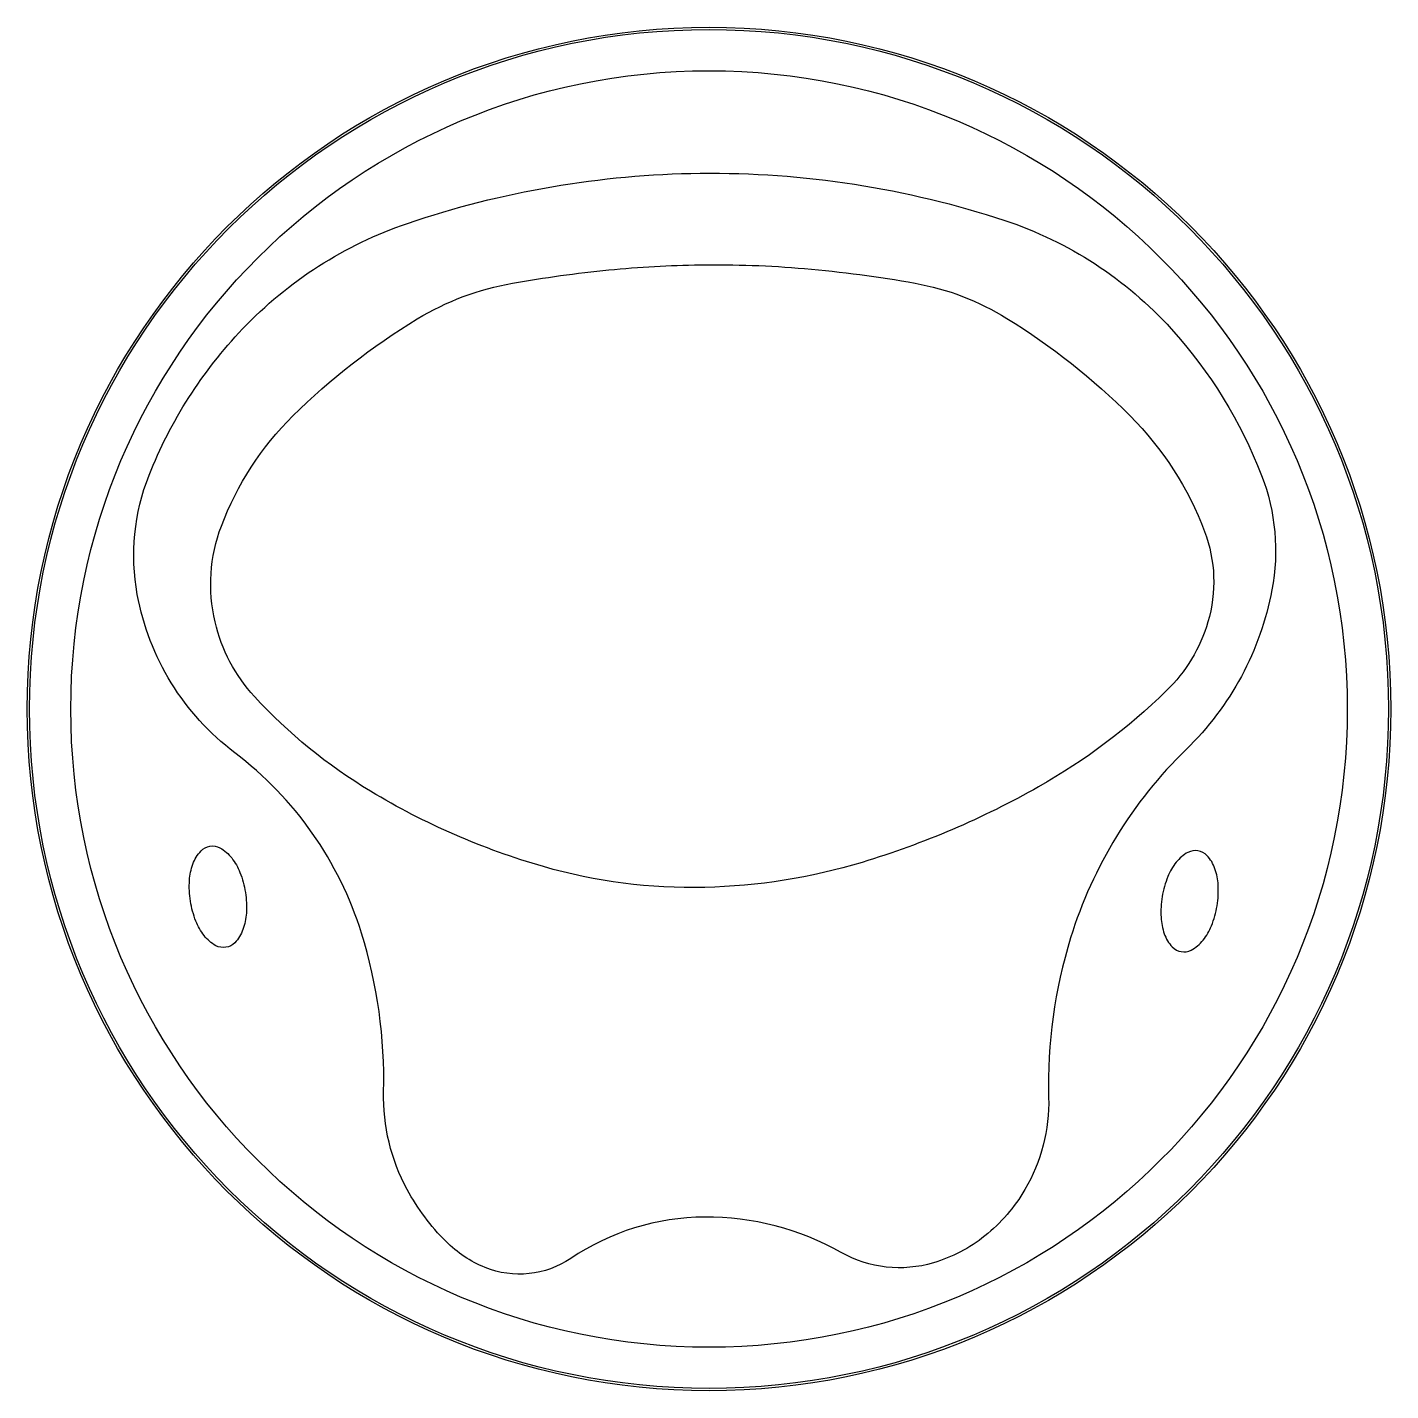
# Model space of a CAD drawing. Extents: x -0.89 to 0.91, y -0.89 to 0.91.
import ezdxf

# ---------------------------------------------------------------- set-up
doc = ezdxf.new("R2010")
doc.units = 0
doc.header["$MEASUREMENT"] = 0
doc.layers.get('0').update_dxf_attribs({"linetype": 'CONTINUOUS'})

# ---------------------------------------------------------------- blocks, each defined once
blk = doc.blocks.new('BANHEIR3')
for points in [[(-0.5078, 0.4276, -0.1213), (-0.3263, 0.5438, -0.079287), (-0.0042, 0.599, -0.082803), (0.3312, 0.547, -0.129745), (0.5145, 0.4276, -0.092144), (0.6139, 0.2663, -0.139677), (0.6253, 0.1404, -0.154514), (0.5308, -0.0353, 0.125783), (0.4037, -0.2426, 0.081574), (0.3795, -0.4184, -0.140076), (0.3534, -0.5197, -0.091497), (0.3093, -0.5707, -0.096679), (0.2527, -0.6003, -0.203642), (0.1511, -0.5889, 0.130967), (0.0009, -0.5499, 0.147623), (-0.1465, -0.5955, -0.249554), (-0.2409, -0.6054, -0.100478), (-0.2838, -0.5769, -0.072159), (-0.3265, -0.5197, -0.130946), (-0.3525, -0.412, 0.081558), (-0.3768, -0.2375, 0.156523), (-0.5163, -0.0389, -0.187562), (-0.6236, 0.1354, -0.140512), (-0.6107, 0.2666, -0.095971)], [(-0.538, 0.1051, -0.148881), (-0.5311, 0.2106, -0.10774), (-0.4524, 0.3319, -0.059255), (-0.3154, 0.4387, -0.092438), (-0.2107, 0.478, -0.019435), (-0.1045, 0.4926, -0.02074), (-0.0042, 0.4982, -0.024834), (0.1108, 0.4941, -0.023262), (0.2325, 0.478, -0.094058), (0.3336, 0.4393, -0.058544), (0.4692, 0.3319, -0.106088), (0.5512, 0.2047, -0.163553), (0.5548, 0.1051, -0.128531), (0.509, 0.0292, -0.064103), (0.3685, -0.0763, -0.055824), (0.1741, -0.1595, -0.067403), (0.0009, -0.1871, -0.076133), (-0.1766, -0.1642, -0.06554), (-0.3668, -0.0813, -0.071591), (-0.4946, 0.0231, -0.128878)], [(-0.5651, -0.2022, -0.055445), (-0.5662, -0.1793, -0.06924), (-0.5625, -0.1614, -0.105837), (-0.5535, -0.1469, -0.164189), (-0.5436, -0.1417, -0.164189), (-0.5326, -0.1436, -0.105837), (-0.5197, -0.1547, -0.06924), (-0.5106, -0.1706, -0.055445), (-0.5046, -0.1926, -0.055445), (-0.5036, -0.2154, -0.06924), (-0.5073, -0.2334, -0.105837), (-0.5162, -0.2479, -0.164189), (-0.5261, -0.253, -0.164189), (-0.5371, -0.2512, -0.105837), (-0.5501, -0.2401, -0.06924), (-0.5591, -0.2242, -0.055445)], [(0.5649, -0.2073, 0.055445), (0.5661, -0.1845, 0.06924), (0.5626, -0.1665, 0.105837), (0.5538, -0.1519, 0.164189), (0.5439, -0.1467, 0.164189), (0.5329, -0.1485, 0.105837), (0.5199, -0.1594, 0.06924), (0.5107, -0.1752, 0.055445), (0.5045, -0.1972, 0.055445), (0.5032, -0.22, 0.06924), (0.5068, -0.238, 0.105837), (0.5156, -0.2526, 0.164189), (0.5254, -0.2578, 0.164189), (0.5364, -0.256, 0.105837), (0.5495, -0.2451, 0.06924), (0.5587, -0.2293, 0.055445)]]:
    blk.add_lwpolyline(points, format="xyb", close=True)
for radius in [0.7504, 0.7025]:
    blk.add_circle((0.0057, 0.0093), radius)

msp = doc.modelspace()

# ---------------------------------------------------------------- linework, layer by layer
msp.add_circle((0.0089, 0.0059), 0.8975)

# ---------------------------------------------------------------- block references
at = {"xscale": 1.2, "yscale": 1.2, "zscale": 1.2}
msp.add_blockref('BANHEIR3', (0.0021, -0.0053), dxfattribs=at)

doc.saveas('drawing.dxf')
